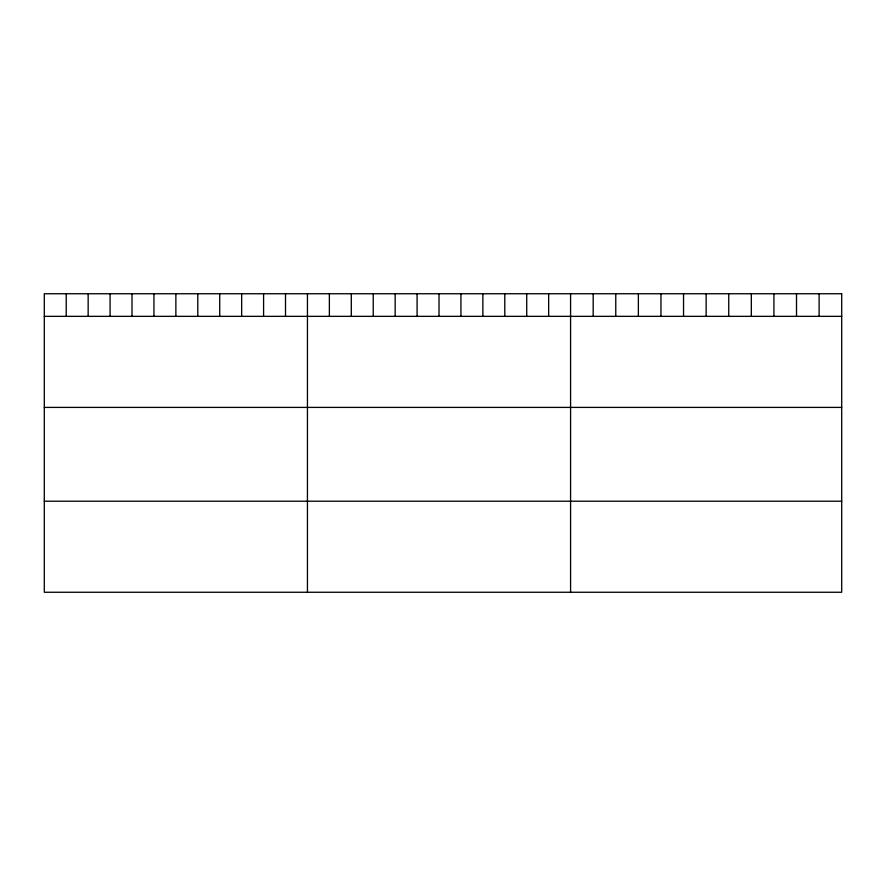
<?xml version="1.0" encoding="UTF-8"?>
<svg xmlns="http://www.w3.org/2000/svg" width="886" height="886" viewBox="0 0 886 886"><rect width="100%" height="100%" fill="white"/><g stroke="black" fill="none" stroke-linecap="round" stroke-linejoin="round"><path stroke-width="1.33" d="M44.3 316.346L841.7 316.346M44.3 407.405L841.7 407.405M44.3 501.21L841.7 501.21M819.107 293.742L819.107 316.346M796.514 293.742L796.514 316.346M773.921 293.742L773.921 316.346M751.328 293.742L751.328 316.346M728.735 293.742L728.735 316.346M706.142 293.742L706.142 316.346M683.549 293.742L683.549 316.346M660.956 293.742L660.956 316.346M638.363 293.742L638.363 316.346M615.77 293.742L615.77 316.346M593.177 293.742L593.177 316.346M570.584 293.742L570.584 592.258M548.655 293.742L548.655 316.346M526.727 293.742L526.727 316.346M504.798 293.742L504.798 316.346M482.87 293.742L482.87 316.346M460.941 293.742L460.941 316.346M439.013 293.742L439.013 316.346M417.084 293.742L417.084 316.346M395.156 293.742L395.156 316.346M373.227 293.742L373.227 316.346M351.299 293.742L351.299 316.346M329.37 293.742L329.37 316.346M307.442 293.742L307.442 592.258M285.514 293.742L285.514 316.346M263.585 293.742L263.585 316.346M241.656 293.742L241.656 316.346M219.728 293.742L219.728 316.346M197.799 293.742L197.799 316.346M175.871 293.742L175.871 316.346M153.942 293.742L153.942 316.346M132.014 293.742L132.014 316.346M110.085 293.742L110.085 316.346M88.157 293.742L88.157 316.346M66.228 293.742L66.228 316.346M841.7 293.742L44.3 293.742L44.3 592.258L841.7 592.258L841.7 293.742"/></g></svg>
